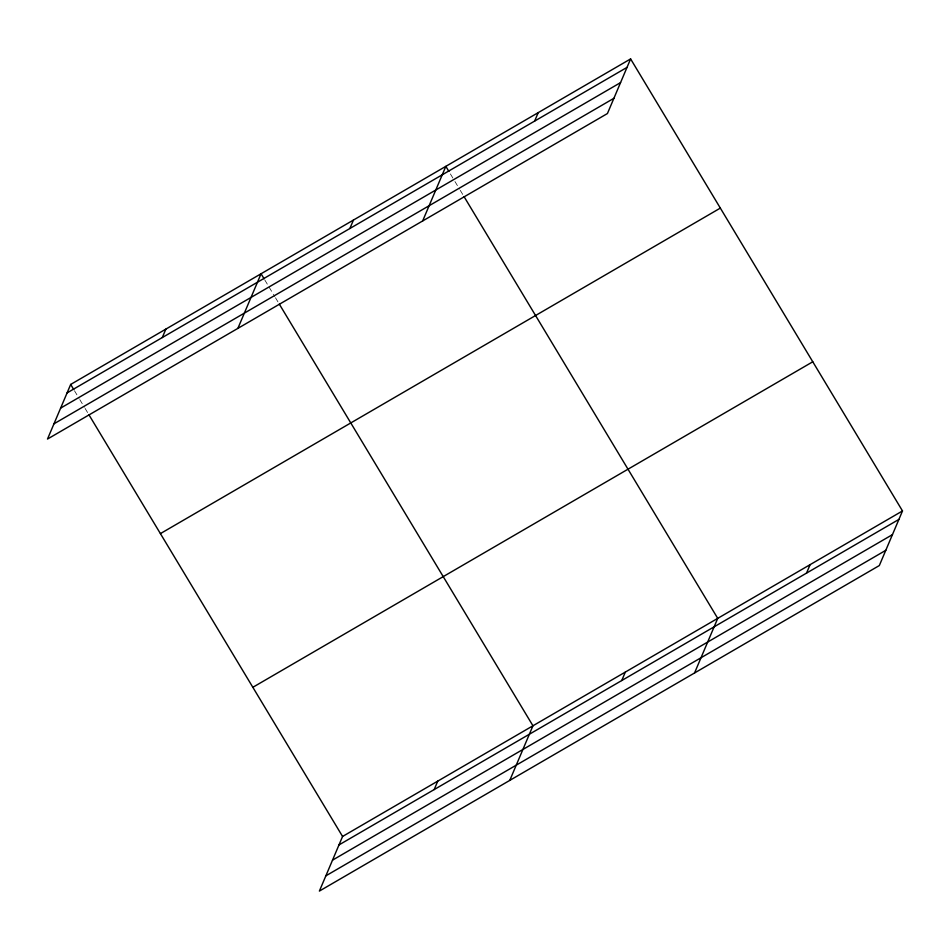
<?xml version="1.0" encoding="UTF-8"?>
<svg xmlns="http://www.w3.org/2000/svg" width="950" height="950" viewBox="0 0 950 950"><rect width="100%" height="100%" fill="white"/><g stroke="black" fill="none" stroke-linecap="round" stroke-linejoin="round"><path stroke-width="0.71" stroke-dasharray="4.75 3.56" d="M450.395 173.933L454.195 180.251M454.955 181.521L459.515 189.098M460.275 190.368L463.327 195.427M264.86 280.084L274.74 296.519M275.5 297.789L278.54 302.836M74.48 390.759L79.04 398.347M79.8 399.617L84.36 407.194M85.12 408.464L88.172 413.523"/><path stroke-width="1.43" d="M630.61 58.924L70.68 384.441L47.5 439.054L607.43 113.537L630.61 58.924L902.5 510.946L879.32 565.559L319.39 891.076L342.57 836.463L902.5 510.946M162.284 337.559L165.87 329.104M237.88 328.367L261.06 273.766L264.1 278.825M349.861 228.511L353.447 220.056M422.655 220.946L445.835 166.345L448.875 171.404M534.636 121.089L538.222 112.634M434.174 789.581L437.76 781.126M509.77 780.401L532.95 725.788L279.3 304.107M621.751 680.533L625.337 672.078M694.545 672.98L717.725 618.367L464.087 196.686M806.526 573.111L810.113 564.656M67.094 392.896L627.024 67.379M60.622 408.12L620.564 82.603M53.96 423.819L613.902 98.301M160.408 533.615L720.337 208.098M252.842 687.301L812.773 361.784M338.984 844.918L898.914 519.401M332.512 860.154L892.454 534.636M325.85 875.841L885.792 550.323M70.68 384.441L73.72 389.5M88.932 414.782L342.57 836.463"/></g></svg>
